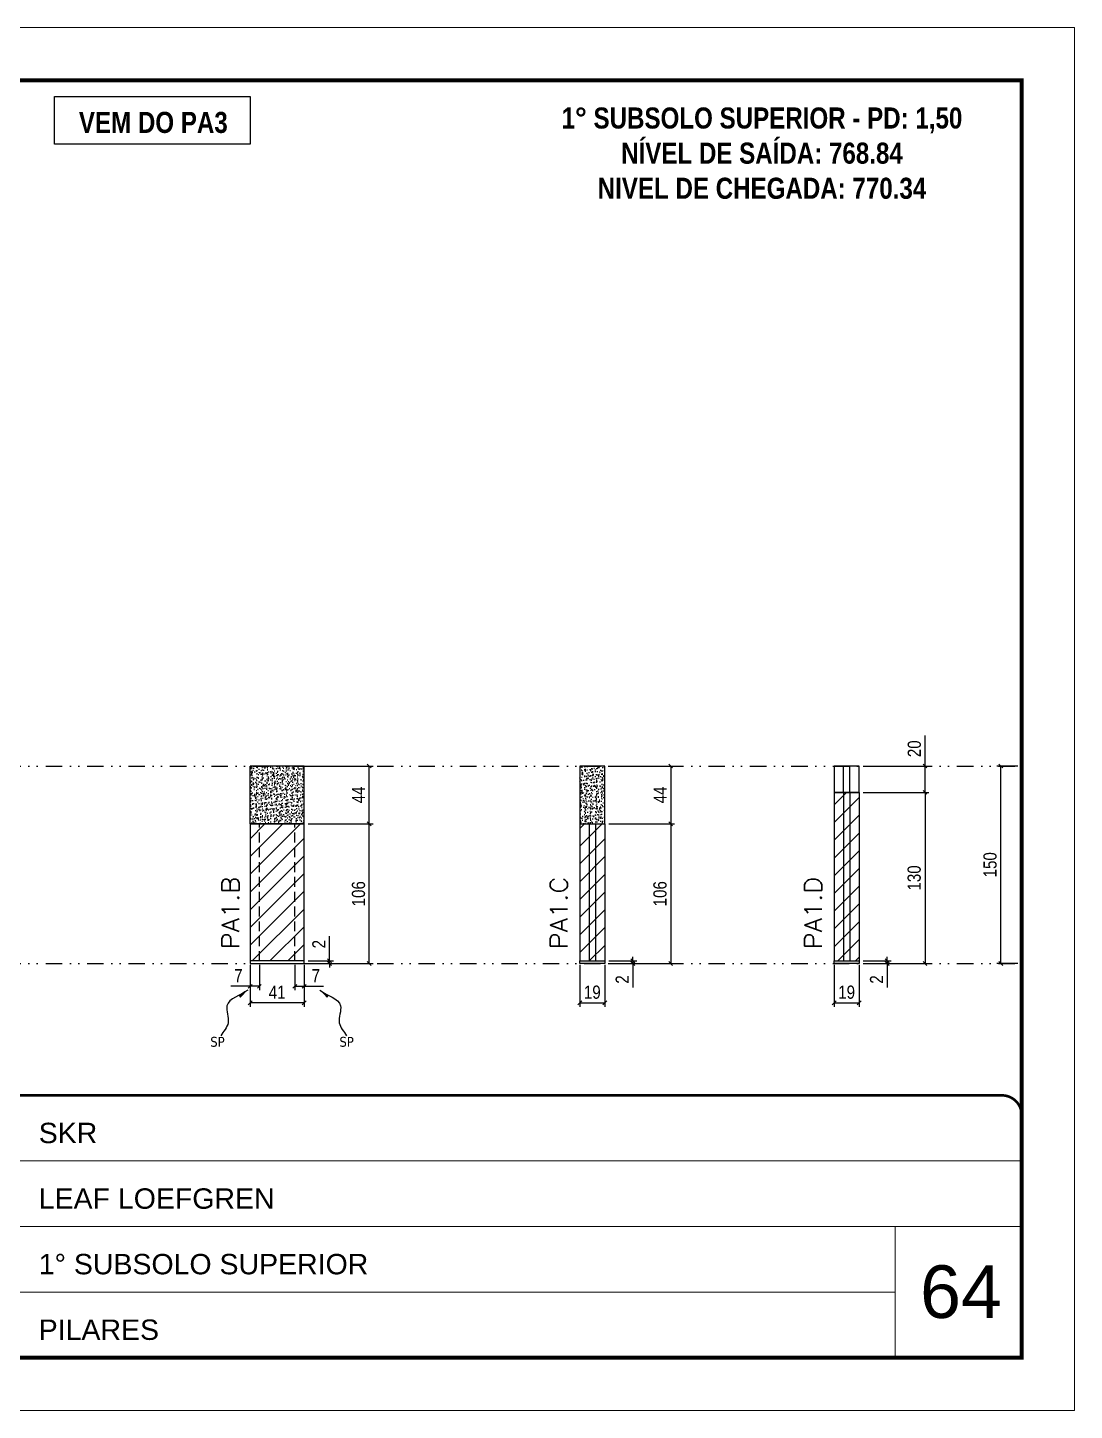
# Model space of a CAD drawing. Extents: x 14400 to 27878, y -21631 to 6985.
# Drawn here: x 19859 to 20653, y -11294 to -10244 of the extents above; entities that cross this region are included whole.
import ezdxf

# ---------------------------------------------------------------- set-up
doc = ezdxf.new("R2010")
doc.units = 0
for name, pattern in [('CONTINUO', [0]), ('DASHED', [0.75, 0.5, -0.25]), ('DIVIDE2', [0.625, 0.25, -0.125, 0, -0.125, 0, -0.125]), ('HIDDEN', [0.375, 0.25, -0.125])]:
    doc.linetypes.add(name, pattern=pattern)
for name, color, linetype, lineweight in [('CARIMBO', 255, 'Continuous', 9), ('Folhas', 255, 'Continuous', 9), ('Hachura', 251, 'Continuous', 9), ('SARRAFO DE PRESSAO', 251, 'DASHED', 9), ('Texto Seção', 7, 'Continuous', 15)]:
    doc.layers.add(name, color=color, linetype=linetype, lineweight=lineweight)
for name, color, linetype in [('COTA', 241, 'Continuous'), ('NOMENCLATURA', 7, 'Continuous'), ('Nível', 160, 'Continuous'), ('Painéis', 200, 'Continuous'), ('SARR_2.2x7', 40, 'Continuous'), ('Sarrafo de Pressão', 42, 'HIDDEN'), ('texto', 7, 'Continuous')]:
    doc.layers.add(name, color=color, linetype=linetype)
doc.styles.add('ARIAL', font='arial.ttf')
doc.styles.add('COTA TECNICA', font='techl___.ttf', dxfattribs={"height": 10})
doc.styles.add('COTA TECNICA-50', font='techl___.ttf', dxfattribs={"height": 10})
doc.styles.add('REGUA-120', font='ROMANS.shx', dxfattribs={"height": 15})
doc.styles.add('ROMANC', font='techb___.ttf', dxfattribs={"height": 2.5})
doc.styles.get("Standard").update_dxf_attribs({"font": 'arial.ttf'})
doc.dimstyles.new('COTA PAINEL-50', dxfattribs={"dimtxt": 10, "dimasz": 3, "dimexe": 3, "dimexo": 3, "dimgap": 3, "dimtad": 1, "dimdec": 1, "dimzin": 12, "dimdsep": 46, "dimtxsty": 'COTA TECNICA-50', "dimblk1": 'OBLIQUE', "dimblk2": 'OBLIQUE', "dimsah": 1, "dimcen": 0.9, "dimclrd": 4, "dimclre": 4, "dimclrt": 240, "dimadec": 1, "dimazin": 3, "dimtfac": 1, "dimtdec": 1, "dimtmove": 0, "dimatfit": 3, "dimfxl": 1, "dimtolj": 1, "dimtzin": 12, "dimarcsym": 0})
doc.dimstyles.new('PAINEL', dxfattribs={"dimtxt": 10, "dimasz": 3, "dimexe": 3, "dimexo": 3, "dimgap": 3, "dimtad": 1, "dimdec": 1, "dimzin": 12, "dimdsep": 46, "dimtxsty": 'COTA TECNICA', "dimblk1": 'OBLIQUE', "dimblk2": 'OBLIQUE', "dimsah": 1, "dimcen": 0.9, "dimclrd": 4, "dimclre": 4, "dimclrt": 240, "dimadec": 1, "dimazin": 3, "dimtfac": 1, "dimtdec": 1, "dimtmove": 0, "dimatfit": 3, "dimfxl": 1, "dimtolj": 1, "dimtzin": 12, "dimarcsym": 0})
doc.dimstyles.get("Standard").update_dxf_attribs({"dimtxt": 0.18, "dimasz": 0.18, "dimexe": 0.18, "dimexo": 0.0625, "dimgap": 0.09, "dimtad": 0, "dimtih": 1, "dimtoh": 1, "dimdec": 4, "dimzin": 0, "dimdsep": 46, "dimtxsty": 'Standard', "dimcen": 0.09, "dimadec": 0, "dimazin": 0, "dimtfac": 1, "dimtdec": 4, "dimtofl": 0, "dimtmove": 0, "dimatfit": 3, "dimfxl": 1, "dimtolj": 1, "dimtzin": 0, "dimarcsym": 0})

# ---------------------------------------------------------------- blocks, each defined once
blk = doc.blocks.new('9999999999')
at = {"color": 30, "linetype": 'CONTINUO'}
for p, q in [((98564.6, 34379.6), (99584, 34379.6)), ((98564.6, 34329.8), (99488, 34329.8)), ((99584, 34329.8), (99488, 34329.8)), ((99488, 34329.8), (99488, 34230.2)), ((98564.6, 34280), (99488, 34280))]:
    blk.add_line(p, q, dxfattribs=at)
at = {"color": 30, "linetype": 'CONTINUO', "const_width": 2}
blk.add_lwpolyline([(99584, 34230.2), (99584, 34414.4, 0.414214), (99569, 34429.4), (98229, 34429.4, 0.414214), (98214, 34414.4), (98214, 34245.2, 0.414214), (98229, 34230.2), (99584, 34230.2)], format="xyb", dxfattribs=at)
at = {"layer": 'Folhas'}
blk.add_lwpolyline([(98139, 34190.2), (99624, 34190.2), (99624, 35240.2), (98139, 35240.2)], close=True, dxfattribs=at)
at = {"layer": 'Folhas', "color": 30, "const_width": 3}
blk.add_lwpolyline([(98214, 34230.2), (99584, 34230.2), (99584, 35200.2), (98214, 35200.2)], close=True, dxfattribs=at)
at = {"color": 7, "linetype": 'Continuous', "ltscale": 5, "style": 'ARIAL'}
for s, height, p in [('SKR', 15.48, (98837.7, 34393.1)), ('LEAF LOEFGREN', 15.483, (98837.7, 34343.3)), ('1° SUBSOLO SUPERIOR', 15.483, (98837.7, 34293.5)), ('PILARES', 15.48, (98837.7, 34243.7))]:
    blk.add_text(s, height=height, dxfattribs=at).set_placement(p)
blk = doc.blocks.new('_Oblique')
at = {"color": 0, "linetype": 'ByBlock', "lineweight": -2}
blk.add_line((-0.5, -0.5), (0.5, 0.5), dxfattribs=at)
blk = doc.blocks.new('*D1961')
at = {"layer": 'COTA', "color": 4, "lineweight": -2, "transparency": 16777216}
for p, q in [((20278, -10955.6), (20278, -10987.5)), ((20297, -10955.6), (20297, -10987.5)), ((20278, -10984.5), (20297, -10984.5))]:
    blk.add_line(p, q, dxfattribs=at)
at = {"layer": 'Defpoints', "color": 0, "transparency": 16777216}
for p in [(20278, -10952.6), (20297, -10952.6), (20297, -10984.5)]:
    blk.add_point(p, dxfattribs=at)
at = {"layer": 'COTA', "color": 4, "lineweight": -2, "transparency": 16777216, "xscale": 3, "yscale": 3, "zscale": 3, "rotation": 180}
blk.add_blockref('_Oblique', (20278, -10984.5), dxfattribs=at)
at = {"layer": 'COTA', "color": 4, "lineweight": -2, "transparency": 16777216, "xscale": 3, "yscale": 3, "zscale": 3}
blk.add_blockref('_Oblique', (20297, -10984.5), dxfattribs=at)
at = {"layer": 'COTA', "color": 240, "transparency": 16777216, "insert": (20287.5, -10976.4), "char_height": 10, "attachment_point": 5, "style": 'COTA TECNICA'}
blk.add_mtext('\\A1;19', dxfattribs=at)
blk = doc.blocks.new('*D1962')
at = {"layer": 'COTA', "color": 4, "lineweight": -2, "transparency": 16777216}
for p, q in [((20318.2, -10952.6), (20318.2, -10949.6)), ((20300, -10952.6), (20321.2, -10952.6)), ((20300, -10954.6), (20321.2, -10954.6)), ((20318.2, -10952.6), (20318.2, -10954.6)), ((20318.2, -10954.6), (20318.2, -10972.7))]:
    blk.add_line(p, q, dxfattribs=at)
at = {"layer": 'Defpoints', "color": 0, "transparency": 16777216}
for p in [(20297, -10952.6), (20297, -10954.6), (20318.2, -10952.6)]:
    blk.add_point(p, dxfattribs=at)
at = {"layer": 'COTA', "color": 4, "lineweight": -2, "transparency": 16777216, "xscale": 3, "yscale": 3, "zscale": 3}
for p, rotation in [((20318.2, -10952.6), 270), ((20318.2, -10954.6), 90)]:
    blk.add_blockref('_Oblique', p, dxfattribs=dict(at, rotation=rotation))
at = {"layer": 'COTA', "color": 240, "transparency": 16777216, "insert": (20310.2, -10966.7), "char_height": 10, "attachment_point": 5, "rotation": 90, "style": 'COTA TECNICA-50'}
blk.add_mtext('\\A1;2', dxfattribs=at)
blk = doc.blocks.new('*D1964')
at = {"layer": 'COTA', "color": 4, "linetype": 'ByBlock', "lineweight": -2, "transparency": 16777216}
for p, q in [((20300, -10804.6), (20350, -10804.6)), ((20347, -10804.6), (20347, -10848.6)), ((20300, -10848.6), (20350, -10848.6))]:
    blk.add_line(p, q, dxfattribs=at)
at = {"layer": 'Defpoints', "color": 0, "linetype": 'ByBlock', "transparency": 16777216}
for p in [(20297, -10804.6), (20297, -10848.6), (20347, -10848.6)]:
    blk.add_point(p, dxfattribs=at)
at = {"layer": 'COTA', "color": 4, "linetype": 'ByBlock', "lineweight": -2, "transparency": 16777216, "xscale": 3, "yscale": 3, "zscale": 3}
for p, rotation in [((20347, -10804.6), 90), ((20347, -10848.6), 270)]:
    blk.add_blockref('_Oblique', p, dxfattribs=dict(at, rotation=rotation))
at = {"layer": 'COTA', "color": 240, "linetype": 'ByBlock', "transparency": 16777216, "insert": (20339, -10826.6), "char_height": 10, "attachment_point": 5, "rotation": 90, "style": 'COTA TECNICA'}
blk.add_mtext('\\A1;44', dxfattribs=at)
blk = doc.blocks.new('*D1963')
at = {"layer": 'COTA', "color": 4, "lineweight": -2, "transparency": 16777216}
for p, q in [((20300, -10848.6), (20350, -10848.6)), ((20347, -10848.6), (20347, -10954.6)), ((20300, -10954.6), (20350, -10954.6))]:
    blk.add_line(p, q, dxfattribs=at)
at = {"layer": 'Defpoints', "color": 0, "transparency": 16777216}
for p in [(20297, -10848.6), (20297, -10954.6), (20347, -10954.6)]:
    blk.add_point(p, dxfattribs=at)
at = {"layer": 'COTA', "color": 4, "lineweight": -2, "transparency": 16777216, "xscale": 3, "yscale": 3, "zscale": 3}
for p, rotation in [((20347, -10848.6), 90), ((20347, -10954.6), 270)]:
    blk.add_blockref('_Oblique', p, dxfattribs=dict(at, rotation=rotation))
at = {"layer": 'COTA', "color": 240, "transparency": 16777216, "insert": (20338.9, -10901.6), "char_height": 10, "attachment_point": 5, "rotation": 90, "style": 'COTA TECNICA'}
blk.add_mtext('\\A1;106', dxfattribs=at)
blk = doc.blocks.new('*D1974')
at = {"layer": 'COTA', "color": 4, "lineweight": -2, "transparency": 16777216}
for p, q in [((20027.7, -10955.6), (20027.7, -10987.5)), ((20068.7, -10955.6), (20068.7, -10987.5)), ((20068.7, -10984.5), (20027.7, -10984.5))]:
    blk.add_line(p, q, dxfattribs=at)
at = {"layer": 'Defpoints', "color": 0, "transparency": 16777216}
for p in [(20027.7, -10952.6), (20068.7, -10952.6), (20027.7, -10984.5)]:
    blk.add_point(p, dxfattribs=at)
at = {"layer": 'COTA', "color": 4, "lineweight": -2, "transparency": 16777216, "xscale": 3, "yscale": 3, "zscale": 3, "rotation": 180}
blk.add_blockref('_Oblique', (20027.7, -10984.5), dxfattribs=at)
at = {"layer": 'COTA', "color": 4, "lineweight": -2, "transparency": 16777216, "xscale": 3, "yscale": 3, "zscale": 3}
blk.add_blockref('_Oblique', (20068.7, -10984.5), dxfattribs=at)
at = {"layer": 'COTA', "color": 240, "transparency": 16777216, "insert": (20048.2, -10976.4), "char_height": 10, "attachment_point": 5, "style": 'COTA TECNICA'}
blk.add_mtext('\\A1;41', dxfattribs=at)
blk = doc.blocks.new('*D1975')
at = {"layer": 'COTA', "color": 4, "lineweight": -2, "transparency": 16777216}
for p, q in [((20061.7, -10955.6), (20061.7, -10974.9)), ((20068.7, -10957.6), (20068.7, -10974.9)), ((20061.7, -10971.9), (20068.7, -10971.9)), ((20068.7, -10971.9), (20083.4, -10971.9))]:
    blk.add_line(p, q, dxfattribs=at)
at = {"layer": 'Defpoints', "color": 0, "transparency": 16777216}
for p in [(20061.7, -10952.6), (20068.7, -10954.6), (20068.7, -10971.9)]:
    blk.add_point(p, dxfattribs=at)
at = {"layer": 'COTA', "color": 4, "lineweight": -2, "transparency": 16777216, "xscale": 3, "yscale": 3, "zscale": 3, "rotation": 180}
blk.add_blockref('_Oblique', (20061.7, -10971.9), dxfattribs=at)
at = {"layer": 'COTA', "color": 4, "lineweight": -2, "transparency": 16777216, "xscale": 3, "yscale": 3, "zscale": 3}
blk.add_blockref('_Oblique', (20068.7, -10971.9), dxfattribs=at)
at = {"layer": 'COTA', "color": 240, "transparency": 16777216, "insert": (20077.6, -10963.8), "char_height": 10, "attachment_point": 5, "style": 'COTA TECNICA-50'}
blk.add_mtext('\\A1;7', dxfattribs=at)
blk = doc.blocks.new('*D1976')
at = {"layer": 'COTA', "color": 4, "lineweight": -2, "transparency": 16777216}
for p, q in [((20027.7, -10957.6), (20027.7, -10974.9)), ((20034.7, -10955.6), (20034.7, -10974.9)), ((20027.7, -10971.9), (20013, -10971.9)), ((20034.7, -10971.9), (20027.7, -10971.9))]:
    blk.add_line(p, q, dxfattribs=at)
at = {"layer": 'Defpoints', "color": 0, "transparency": 16777216}
for p in [(20027.7, -10954.6), (20034.7, -10952.6), (20027.7, -10971.9)]:
    blk.add_point(p, dxfattribs=at)
at = {"layer": 'COTA', "color": 4, "lineweight": -2, "transparency": 16777216, "xscale": 3, "yscale": 3, "zscale": 3, "rotation": 180}
blk.add_blockref('_Oblique', (20027.7, -10971.9), dxfattribs=at)
at = {"layer": 'COTA', "color": 4, "lineweight": -2, "transparency": 16777216, "xscale": 3, "yscale": 3, "zscale": 3}
blk.add_blockref('_Oblique', (20034.7, -10971.9), dxfattribs=at)
at = {"layer": 'COTA', "color": 240, "transparency": 16777216, "insert": (20018.8, -10963.8), "char_height": 10, "attachment_point": 5, "style": 'COTA TECNICA-50'}
blk.add_mtext('\\A1;7', dxfattribs=at)
blk = doc.blocks.new('*D1977')
at = {"layer": 'COTA', "color": 4, "lineweight": -2, "transparency": 16777216}
for p, q in [((20087.9, -10952.6), (20087.9, -10933.8)), ((20071.7, -10952.6), (20090.9, -10952.6)), ((20071.7, -10954.6), (20090.9, -10954.6)), ((20087.9, -10954.6), (20087.9, -10952.6)), ((20087.9, -10954.6), (20087.9, -10957.6))]:
    blk.add_line(p, q, dxfattribs=at)
at = {"layer": 'Defpoints', "color": 0, "transparency": 16777216}
for p in [(20068.7, -10952.6), (20068.7, -10954.6), (20087.9, -10954.6)]:
    blk.add_point(p, dxfattribs=at)
at = {"layer": 'COTA', "color": 4, "lineweight": -2, "transparency": 16777216, "xscale": 3, "yscale": 3, "zscale": 3}
for p, rotation in [((20087.9, -10952.6), 270), ((20087.9, -10954.6), 90)]:
    blk.add_blockref('_Oblique', p, dxfattribs=dict(at, rotation=rotation))
at = {"layer": 'COTA', "color": 240, "transparency": 16777216, "insert": (20079.9, -10939.9), "char_height": 10, "attachment_point": 5, "rotation": 90, "style": 'COTA TECNICA-50'}
blk.add_mtext('\\A1;2', dxfattribs=at)
blk = doc.blocks.new('*D1978')
at = {"layer": 'COTA', "color": 4, "lineweight": -2, "transparency": 16777216}
for p, q in [((20071.7, -10804.6), (20121.1, -10804.6)), ((20118.1, -10848.6), (20118.1, -10804.6)), ((20071.7, -10848.6), (20121.1, -10848.6))]:
    blk.add_line(p, q, dxfattribs=at)
at = {"layer": 'Defpoints', "color": 0, "transparency": 16777216}
for p in [(20068.7, -10804.6), (20118.1, -10804.6), (20068.7, -10848.6)]:
    blk.add_point(p, dxfattribs=at)
at = {"layer": 'COTA', "color": 4, "lineweight": -2, "transparency": 16777216, "xscale": 3, "yscale": 3, "zscale": 3}
for p, rotation in [((20118.1, -10804.6), 90), ((20118.1, -10848.6), 270)]:
    blk.add_blockref('_Oblique', p, dxfattribs=dict(at, rotation=rotation))
at = {"layer": 'COTA', "color": 240, "transparency": 16777216, "insert": (20110, -10826.6), "char_height": 10, "attachment_point": 5, "rotation": 90, "style": 'COTA TECNICA-50'}
blk.add_mtext('\\A1;44', dxfattribs=at)
blk = doc.blocks.new('*D1979')
at = {"layer": 'COTA', "color": 4, "linetype": 'ByBlock', "lineweight": -2, "transparency": 16777216}
for p, q in [((20071.7, -10848.6), (20121.1, -10848.6)), ((20118.1, -10954.6), (20118.1, -10848.6)), ((20071.7, -10954.6), (20121.1, -10954.6))]:
    blk.add_line(p, q, dxfattribs=at)
at = {"layer": 'Defpoints', "color": 0, "linetype": 'ByBlock', "transparency": 16777216}
for p in [(20068.7, -10848.6), (20118.1, -10848.6), (20068.7, -10954.6)]:
    blk.add_point(p, dxfattribs=at)
at = {"layer": 'COTA', "color": 4, "linetype": 'ByBlock', "lineweight": -2, "transparency": 16777216, "xscale": 3, "yscale": 3, "zscale": 3}
for p, rotation in [((20118.1, -10848.6), 90), ((20118.1, -10954.6), 270)]:
    blk.add_blockref('_Oblique', p, dxfattribs=dict(at, rotation=rotation))
at = {"layer": 'COTA', "color": 240, "linetype": 'ByBlock', "transparency": 16777216, "insert": (20110, -10901.6), "char_height": 10, "attachment_point": 5, "rotation": 90, "style": 'COTA TECNICA'}
blk.add_mtext('\\A1;106', dxfattribs=at)
blk = doc.blocks.new('*D1980')
at = {"layer": 'COTA', "color": 4, "linetype": 'ByBlock', "lineweight": -2, "transparency": 16777216}
for p, q in [((20071.7, -10848.6), (20121.1, -10848.6)), ((20118.1, -10954.6), (20118.1, -10848.6)), ((20071.7, -10954.6), (20121.1, -10954.6))]:
    blk.add_line(p, q, dxfattribs=at)
at = {"layer": 'Defpoints', "color": 0, "linetype": 'ByBlock', "transparency": 16777216}
for p in [(20068.7, -10848.6), (20118.1, -10848.6), (20068.7, -10954.6)]:
    blk.add_point(p, dxfattribs=at)
at = {"layer": 'COTA', "color": 4, "linetype": 'ByBlock', "lineweight": -2, "transparency": 16777216, "xscale": 3, "yscale": 3, "zscale": 3}
for p, rotation in [((20118.1, -10848.6), 90), ((20118.1, -10954.6), 270)]:
    blk.add_blockref('_Oblique', p, dxfattribs=dict(at, rotation=rotation))
at = {"layer": 'COTA', "color": 240, "linetype": 'ByBlock', "transparency": 16777216, "insert": (20110, -10901.6), "char_height": 10, "attachment_point": 5, "rotation": 90, "style": 'COTA TECNICA'}
blk.add_mtext('\\A1;106', dxfattribs=at)
blk = doc.blocks.new('*D4693')
at = {"layer": 'COTA', "color": 4, "lineweight": -2, "transparency": 16777216}
for p, q in [((20610.5, -10804.6), (20594.6, -10804.6)), ((20597.6, -10954.6), (20597.6, -10804.6)), ((20610.5, -10954.6), (20594.6, -10954.6))]:
    blk.add_line(p, q, dxfattribs=at)
at = {"layer": 'Defpoints', "color": 0, "transparency": 16777216}
for p in [(20597.6, -10804.6), (20613.5, -10804.6), (20613.5, -10954.6)]:
    blk.add_point(p, dxfattribs=at)
at = {"layer": 'COTA', "color": 4, "lineweight": -2, "transparency": 16777216, "xscale": 3, "yscale": 3, "zscale": 3}
for p, rotation in [((20597.6, -10804.6), 90), ((20597.6, -10954.6), 270)]:
    blk.add_blockref('_Oblique', p, dxfattribs=dict(at, rotation=rotation))
at = {"layer": 'COTA', "color": 240, "transparency": 16777216, "insert": (20589.5, -10879.6), "char_height": 10, "attachment_point": 5, "rotation": 90, "style": 'COTA TECNICA'}
blk.add_mtext('\\A1;150', dxfattribs=at)
blk = doc.blocks.new('*D4694')
at = {"layer": 'COTA', "color": 4, "lineweight": -2, "transparency": 16777216}
for p, q in [((20471.1, -10955.6), (20471.1, -10987.5)), ((20490.1, -10955.6), (20490.1, -10987.5)), ((20471.1, -10984.5), (20490.1, -10984.5))]:
    blk.add_line(p, q, dxfattribs=at)
at = {"layer": 'Defpoints', "color": 0, "transparency": 16777216}
for p in [(20471.1, -10952.6), (20490.1, -10952.6), (20490.1, -10984.5)]:
    blk.add_point(p, dxfattribs=at)
at = {"layer": 'COTA', "color": 4, "lineweight": -2, "transparency": 16777216, "xscale": 3, "yscale": 3, "zscale": 3, "rotation": 180}
blk.add_blockref('_Oblique', (20471.1, -10984.5), dxfattribs=at)
at = {"layer": 'COTA', "color": 4, "lineweight": -2, "transparency": 16777216, "xscale": 3, "yscale": 3, "zscale": 3}
blk.add_blockref('_Oblique', (20490.1, -10984.5), dxfattribs=at)
at = {"layer": 'COTA', "color": 240, "transparency": 16777216, "insert": (20480.6, -10976.4), "char_height": 10, "attachment_point": 5, "style": 'COTA TECNICA'}
blk.add_mtext('\\A1;19', dxfattribs=at)
blk = doc.blocks.new('*D4695')
at = {"layer": 'COTA', "color": 4, "lineweight": -2, "transparency": 16777216}
for p, q in [((20511.3, -10952.6), (20511.3, -10949.6)), ((20493.1, -10952.6), (20514.3, -10952.6)), ((20493.1, -10954.6), (20514.3, -10954.6)), ((20511.3, -10952.6), (20511.3, -10954.6)), ((20511.3, -10954.6), (20511.3, -10972.7))]:
    blk.add_line(p, q, dxfattribs=at)
at = {"layer": 'Defpoints', "color": 0, "transparency": 16777216}
for p in [(20490.1, -10952.6), (20490.1, -10954.6), (20511.3, -10952.6)]:
    blk.add_point(p, dxfattribs=at)
at = {"layer": 'COTA', "color": 4, "lineweight": -2, "transparency": 16777216, "xscale": 3, "yscale": 3, "zscale": 3}
for p, rotation in [((20511.3, -10952.6), 270), ((20511.3, -10954.6), 90)]:
    blk.add_blockref('_Oblique', p, dxfattribs=dict(at, rotation=rotation))
at = {"layer": 'COTA', "color": 240, "transparency": 16777216, "insert": (20503.3, -10966.7), "char_height": 10, "attachment_point": 5, "rotation": 90, "style": 'COTA TECNICA-50'}
blk.add_mtext('\\A1;2', dxfattribs=at)
blk = doc.blocks.new('*D4696')
at = {"layer": 'COTA', "color": 4, "lineweight": -2, "transparency": 16777216}
for p, q in [((20493.1, -10824.6), (20543.1, -10824.6)), ((20540.1, -10824.6), (20540.1, -10954.6)), ((20493.1, -10954.6), (20543.1, -10954.6))]:
    blk.add_line(p, q, dxfattribs=at)
at = {"layer": 'Defpoints', "color": 0, "transparency": 16777216}
for p in [(20490.1, -10824.6), (20490.1, -10954.6), (20540.1, -10954.6)]:
    blk.add_point(p, dxfattribs=at)
at = {"layer": 'COTA', "color": 4, "lineweight": -2, "transparency": 16777216, "xscale": 3, "yscale": 3, "zscale": 3}
for p, rotation in [((20540.1, -10824.6), 90), ((20540.1, -10954.6), 270)]:
    blk.add_blockref('_Oblique', p, dxfattribs=dict(at, rotation=rotation))
at = {"layer": 'COTA', "color": 240, "transparency": 16777216, "insert": (20531.9, -10889.6), "char_height": 10, "attachment_point": 5, "rotation": 90, "style": 'COTA TECNICA'}
blk.add_mtext('\\A1;130', dxfattribs=at)
blk = doc.blocks.new('*D4698')
at = {"layer": 'COTA', "color": 4, "lineweight": -2, "transparency": 16777216}
for p, q in [((20540.1, -10804.6), (20540.1, -10781.4)), ((20493.1, -10804.6), (20543.1, -10804.6)), ((20540.1, -10824.6), (20540.1, -10804.6)), ((20493.1, -10824.6), (20543.1, -10824.6))]:
    blk.add_line(p, q, dxfattribs=at)
at = {"layer": 'Defpoints', "color": 0, "transparency": 16777216}
for p in [(20490.1, -10804.6), (20540.1, -10804.6), (20490.1, -10824.6)]:
    blk.add_point(p, dxfattribs=at)
at = {"layer": 'COTA', "color": 4, "lineweight": -2, "transparency": 16777216, "xscale": 3, "yscale": 3, "zscale": 3}
for p, rotation in [((20540.1, -10804.6), 90), ((20540.1, -10824.6), 270)]:
    blk.add_blockref('_Oblique', p, dxfattribs=dict(at, rotation=rotation))
at = {"layer": 'COTA', "color": 240, "transparency": 16777216, "insert": (20532, -10791.5), "char_height": 10, "attachment_point": 5, "rotation": 90, "style": 'COTA TECNICA'}
blk.add_mtext('\\A1;20', dxfattribs=at)

msp = doc.modelspace()

# ---------------------------------------------------------------- hatches: boundary and pattern name
at = {"layer": 'COTA', "linetype": 'ByBlock'}
h = msp.add_hatch(dxfattribs=at)
h.set_pattern_fill('AR-CONC', color=256, scale=0.03)
h.set_pattern_definition([(50, (14585.6053, -21820.059), (5.46554, -0.4781726), [0.5715, -6.2865]), (355, (14585.605, -21820.059), (-1.0573026, 5.7317054), [0.4572, -5.0292175]), (100.451445, (14586.0607, -21820.0986), (4.4082374, 5.2535326), [0.4857003, -5.3427073]), (46.1842, (14585.605, -21818.535), (8.1323712, -1.26127), [0.85725, -9.42975]), (96.63556, (14586.283, -21818.64), (7.122124, 7.4227837), [0.7285507, -8.014068]), (351.18415, (14585.605, -21818.535), (7.122124, 7.422784), [0.685799, -7.543792]), (21, (14586.3673, -21818.916), (4.5484317, -3.067956), [0.5715, -6.2865]), (326, (14586.367, -21818.916), (1.8540609, 5.525639), [0.4572, -5.0292]), (71.451445, (14586.7463, -21819.1715), (6.4024926, 2.457683), [0.4857003, -5.3426981]), (37.5, (14585.6053, -21820.0588), (0.0926581, 2.53665117), [0, -4.96824, 0, -5.1054, 0, -5.04825]), (7.5, (14585.6053, -21820.0588), (2.0045899, 3.00541724), [0, -2.91084, 0, -4.85394, 0, -1.92405]), (327.5, (14583.906, -21820.0588), (4.06771786, -0.17186232), [0, -1.905, 0, -5.9436, 0, -7.8867]), (317.5, (14583.144, -21820.0588), (4.4438754, 0.7627947), [0, -2.4765, 0, -3.94716, 0, -5.6007])])
h.paths.add_polyline_path([(20027.69, -10848.62), (20068.69, -10848.62), (20068.69, -10804.62), (20027.69, -10804.62)])
at = {"layer": 'COTA'}
h = msp.add_hatch(dxfattribs=at)
h.set_pattern_fill('AR-CONC', color=256, scale=0.03)
h.paths.add_polyline_path([(20297.04, -10804.62), (20278.04, -10804.62), (20278.04, -10848.62), (20297.04, -10848.62)])
at = {"layer": 'Hachura', "linetype": 'ByBlock'}
h = msp.add_hatch(dxfattribs=at)
h.set_pattern_fill('ANSI31', color=256, scale=3)
h.paths.add_polyline_path([(20490.1, -10824.62), (20471.1, -10824.62), (20471.1, -10952.62), (20490.1, -10952.62)])
h = msp.add_hatch(dxfattribs=at)
h.set_pattern_fill('ANSI31', color=256, scale=3)
h.paths.add_polyline_path([(19756.06, -10952.62), (19797.06, -10952.62), (19797.06, -10848.62), (19756.06, -10848.62)])
h.paths.add_polyline_path([(20068.69, -10848.62), (20027.69, -10848.62), (20027.69, -10952.62), (20068.69, -10952.62)])
h.paths.add_polyline_path([(20297.04, -10848.62), (20278.04, -10848.62), (20278.04, -10882.62), (20278.04, -10952.62), (20297.04, -10952.62), (20297.04, -10882.62)])

# ---------------------------------------------------------------- linework, layer by layer
at = {"layer": 'COTA', "linetype": 'ByBlock'}
for p, q in [((20068.69, -10804.62), (20027.69, -10804.62)), ((20027.69, -10848.62), (20027.69, -10804.62)), ((20068.69, -10848.62), (20068.69, -10804.62))]:
    msp.add_line(p, q, dxfattribs=at)
at = {"layer": 'COTA'}
msp.add_lwpolyline([(19879.27, -10296.23), (20027.66, -10296.23), (20027.66, -10332.33), (19879.27, -10332.33)], close=True, dxfattribs=at)
at = {"layer": 'COTA', "linetype": 'ByBlock'}
msp.add_lwpolyline([(20278.04, -10848.62), (20297.04, -10848.62), (20297.04, -10804.62), (20278.04, -10804.62)], close=True, dxfattribs=at)
at = {"layer": 'Nível', "color": 4, "linetype": 'DIVIDE2', "ltscale": 50}
for p, q in [((19243.47, -10804.62), (20613.47, -10804.62)), ((19243.47, -10954.62), (20613.47, -10954.62))]:
    msp.add_line(p, q, dxfattribs=at)
at = {"layer": 'Painéis'}
for p, q in [((20471.1, -10824.62), (20471.1, -10952.62)), ((20490.1, -10824.62), (20471.1, -10824.62)), ((20490.1, -10824.62), (20490.1, -10952.62)), ((20027.69, -10848.62), (20068.69, -10848.62)), ((20068.69, -10848.62), (20027.69, -10848.62)), ((20027.69, -10848.62), (20027.69, -10952.62)), ((20068.69, -10952.62), (20068.69, -10848.62)), ((20278.04, -10848.62), (20278.04, -10952.62)), ((20278.04, -10848.62), (20297.04, -10848.62)), ((20297.04, -10848.62), (20297.04, -10952.62)), ((20278.04, -10952.62), (20297.04, -10952.62)), ((20278.04, -10952.62), (20297.04, -10952.62)), ((20278.04, -10954.62), (20278.04, -10952.62)), ((20297.04, -10954.62), (20278.04, -10954.62)), ((20297.04, -10952.62), (20297.04, -10954.62)), ((20471.1, -10952.62), (20490.1, -10952.62)), ((20471.1, -10952.62), (20490.1, -10952.62)), ((20471.1, -10954.62), (20471.1, -10952.62)), ((20490.1, -10954.62), (20471.1, -10954.62)), ((20490.1, -10952.62), (20490.1, -10954.62))]:
    msp.add_line(p, q, dxfattribs=at)
for points in [[(20471.1, -10824.62), (20490.1, -10824.62), (20490.1, -10804.62), (20471.1, -10804.62)], [(20068.69, -10952.62), (20027.69, -10952.62), (20027.69, -10954.62), (20068.69, -10954.62)]]:
    msp.add_lwpolyline(points, close=True, dxfattribs=at)
at = {"layer": 'SARR_2.2x7'}
for p, q in [((20478.1, -10824.62), (20478.1, -10804.62)), ((20483.1, -10824.62), (20483.1, -10804.62)), ((20478.1, -10824.62), (20478.1, -10952.62)), ((20483.1, -10824.62), (20483.1, -10952.62)), ((20285.04, -10848.62), (20285.04, -10952.62)), ((20290.04, -10848.62), (20290.04, -10952.62))]:
    msp.add_line(p, q, dxfattribs=at)
at = {"layer": 'Sarrafo de Pressão', "ltscale": 30}
for p, q in [((20034.69, -10952.62), (20034.69, -10848.62)), ((20034.69, -10848.62), (20034.69, -10848.62)), ((20061.69, -10952.62), (20061.69, -10848.62)), ((20061.69, -10848.62), (20061.69, -10848.62))]:
    msp.add_line(p, q, dxfattribs=at)

# ---------------------------------------------------------------- block references
at = {"layer": 'SARRAFO DE PRESSAO', "color": 6, "linetype": 'ByBlock'}
msp.add_blockref('9999999999', (-78970.51, -45484.1), dxfattribs=at)

# ---------------------------------------------------------------- texts
at = {"layer": 'CARIMBO', "style": 'ARIAL'}
msp.add_text('64', height=40, dxfattribs=at).set_placement((20536.33, -11223.76))
at = {"layer": 'NOMENCLATURA', "color": 2, "char_height": 16, "attachment_point": 2, "style": 'ROMANC'}
for s, insert in [('\\pxt14;VEM DO PA3', (19954.19, -10307.83)), ('\\P1° SUBSOLO SUPERIOR - PD: 1,50\\PNÍVEL DE SAÍDA: 768.84\\PNIVEL DE CHEGADA: 770.34', (20416.31, -10277.84))]:
    msp.add_mtext_dynamic_manual_height_columns(s, width=432.3511, gutter_width=1, heights=[0], dxfattribs=dict(at, insert=insert))
at = {"layer": 'texto', "color": 0, "char_height": 7.5, "attachment_point": 5}
for insert in [(20002.91, -11014.11), (20100.94, -11014.11)]:
    msp.add_mtext('{\\fTahoma|b0|i0|c0|p34;\\C4;SP}', dxfattribs=dict(at, insert=insert))
at = {"layer": 'Texto Seção', "style": 'REGUA-120', "width": 1.1}
for s, p in [('PA1.B', (20019.33, -10943.85)), ('PA1.C', (20268.59, -10943.85)), ('PA1.D', (20461.65, -10943.85))]:
    msp.add_text(s, height=13, rotation=90, dxfattribs=at).set_placement(p)

# ---------------------------------------------------------------- dimensions: what is measured, and where the dimension line sits
at = {"layer": 'COTA'}
for base, p1, p2, angle, dimstyle, picture, middle in [((20540.09, -10804.62), (20490.1, -10824.62), (20490.1, -10804.62), 90, 'PAINEL', '*D4698', (20531.99, -10791.51)), ((20118.06, -10804.62), (20068.69, -10848.62), (20068.69, -10804.62), 90, 'COTA PAINEL-50', '*D1978', (20109.98, -10826.62)), ((20597.62, -10804.62), (20613.47, -10954.62), (20613.47, -10804.62), 90, 'PAINEL', '*D4693', (20589.51, -10879.62)), ((20540.09, -10954.62), (20490.1, -10824.62), (20490.1, -10954.62), 90, 'PAINEL', '*D4696', (20531.87, -10889.62)), ((20347.03, -10954.62), (20297.04, -10848.62), (20297.04, -10954.62), 90, 'PAINEL', '*D1963', (20338.93, -10901.62)), ((20027.69, -10971.86), (20034.69, -10952.62), (20027.69, -10954.62), 180, 'COTA PAINEL-50', '*D1976', (20018.82, -10963.78))]:
    dim = msp.add_linear_dim(base=base, p1=p1, p2=p2, angle=angle, dimstyle=dimstyle, dxfattribs=at)
    dim.commit()
    dim.dimension.update_dxf_attribs({"geometry": picture, "text_midpoint": middle})
at = {"layer": 'COTA', "linetype": 'ByBlock'}
dim = msp.add_linear_dim(base=(20347.03, -10848.62), p1=(20297.04, -10804.62), p2=(20297.04, -10848.62), angle=90, dimstyle='PAINEL', dxfattribs=at)
dim.commit()
dim.dimension.update_dxf_attribs({"geometry": '*D1964', "text_midpoint": (20338.96, -10826.62)})
for picture in ['*D1979', '*D1980']:
    dim = msp.add_aligned_dim(p1=(20068.69, -10954.62), p2=(20068.69, -10848.62), distance=-49.37, dimstyle='PAINEL', dxfattribs=at)
    dim.commit()
    dim.dimension.update_dxf_attribs({"geometry": picture, "text_midpoint": (20109.95, -10901.62)})
at = {"layer": 'COTA'}
for base, p1, p2, picture, middle in [((20087.95, -10954.62), (20068.69, -10952.62), (20068.69, -10954.62), '*D1977', (20087.95, -10939.87)), ((20318.24, -10952.62), (20297.04, -10954.62), (20297.04, -10952.62), '*D1962', (20318.24, -10966.67)), ((20511.29, -10952.62), (20490.1, -10954.62), (20490.1, -10952.62), '*D4695', (20511.29, -10966.67))]:
    dim = msp.add_linear_dim(base=base, p1=p1, p2=p2, angle=90, dimstyle='COTA PAINEL-50', dxfattribs=at)
    dim.commit()
    dim.dimension.update_dxf_attribs({"geometry": picture, "text_midpoint": middle, "dimtype": 160})
dim = msp.add_linear_dim(base=(20027.69, -10984.51), p1=(20068.69, -10952.62), p2=(20027.69, -10952.62), angle=180, dimstyle='PAINEL', override={"dimarcsym": 2}, dxfattribs=at)
dim.commit()
dim.dimension.update_dxf_attribs({"geometry": '*D1974', "text_midpoint": (20048.19, -10976.44)})
dim = msp.add_linear_dim(base=(20068.69, -10971.86), p1=(20061.69, -10952.62), p2=(20068.69, -10954.62), dimstyle='COTA PAINEL-50', dxfattribs=at)
dim.commit()
dim.dimension.update_dxf_attribs({"geometry": '*D1975', "text_midpoint": (20077.55, -10963.78)})
for base, p1, p2, picture, middle in [((20297.04, -10984.51), (20278.04, -10952.62), (20297.04, -10952.62), '*D1961', (20287.54, -10976.42)), ((20490.1, -10984.51), (20471.1, -10952.62), (20490.1, -10952.62), '*D4694', (20480.6, -10976.42))]:
    dim = msp.add_linear_dim(base=base, p1=p1, p2=p2, dimstyle='PAINEL', override={"dimarcsym": 2}, dxfattribs=at)
    dim.commit()
    dim.dimension.update_dxf_attribs({"geometry": picture, "text_midpoint": middle})

# ---------------------------------------------------------------- leaders
at = {"layer": 'COTA', "path_type": 1}
for points in [[(20025.86, -10974.8), (20010.07, -10986.63), (20011, -10999.64), (20005.45, -11009.42)], [(20080.52, -10974.8), (20096.3, -10986.63), (20095.38, -10999.64), (20100.93, -11009.42)]]:
    msp.add_leader(points, dimstyle='Standard', override={"dimasz": 8}, dxfattribs=at)

doc.saveas('drawing.dxf')
